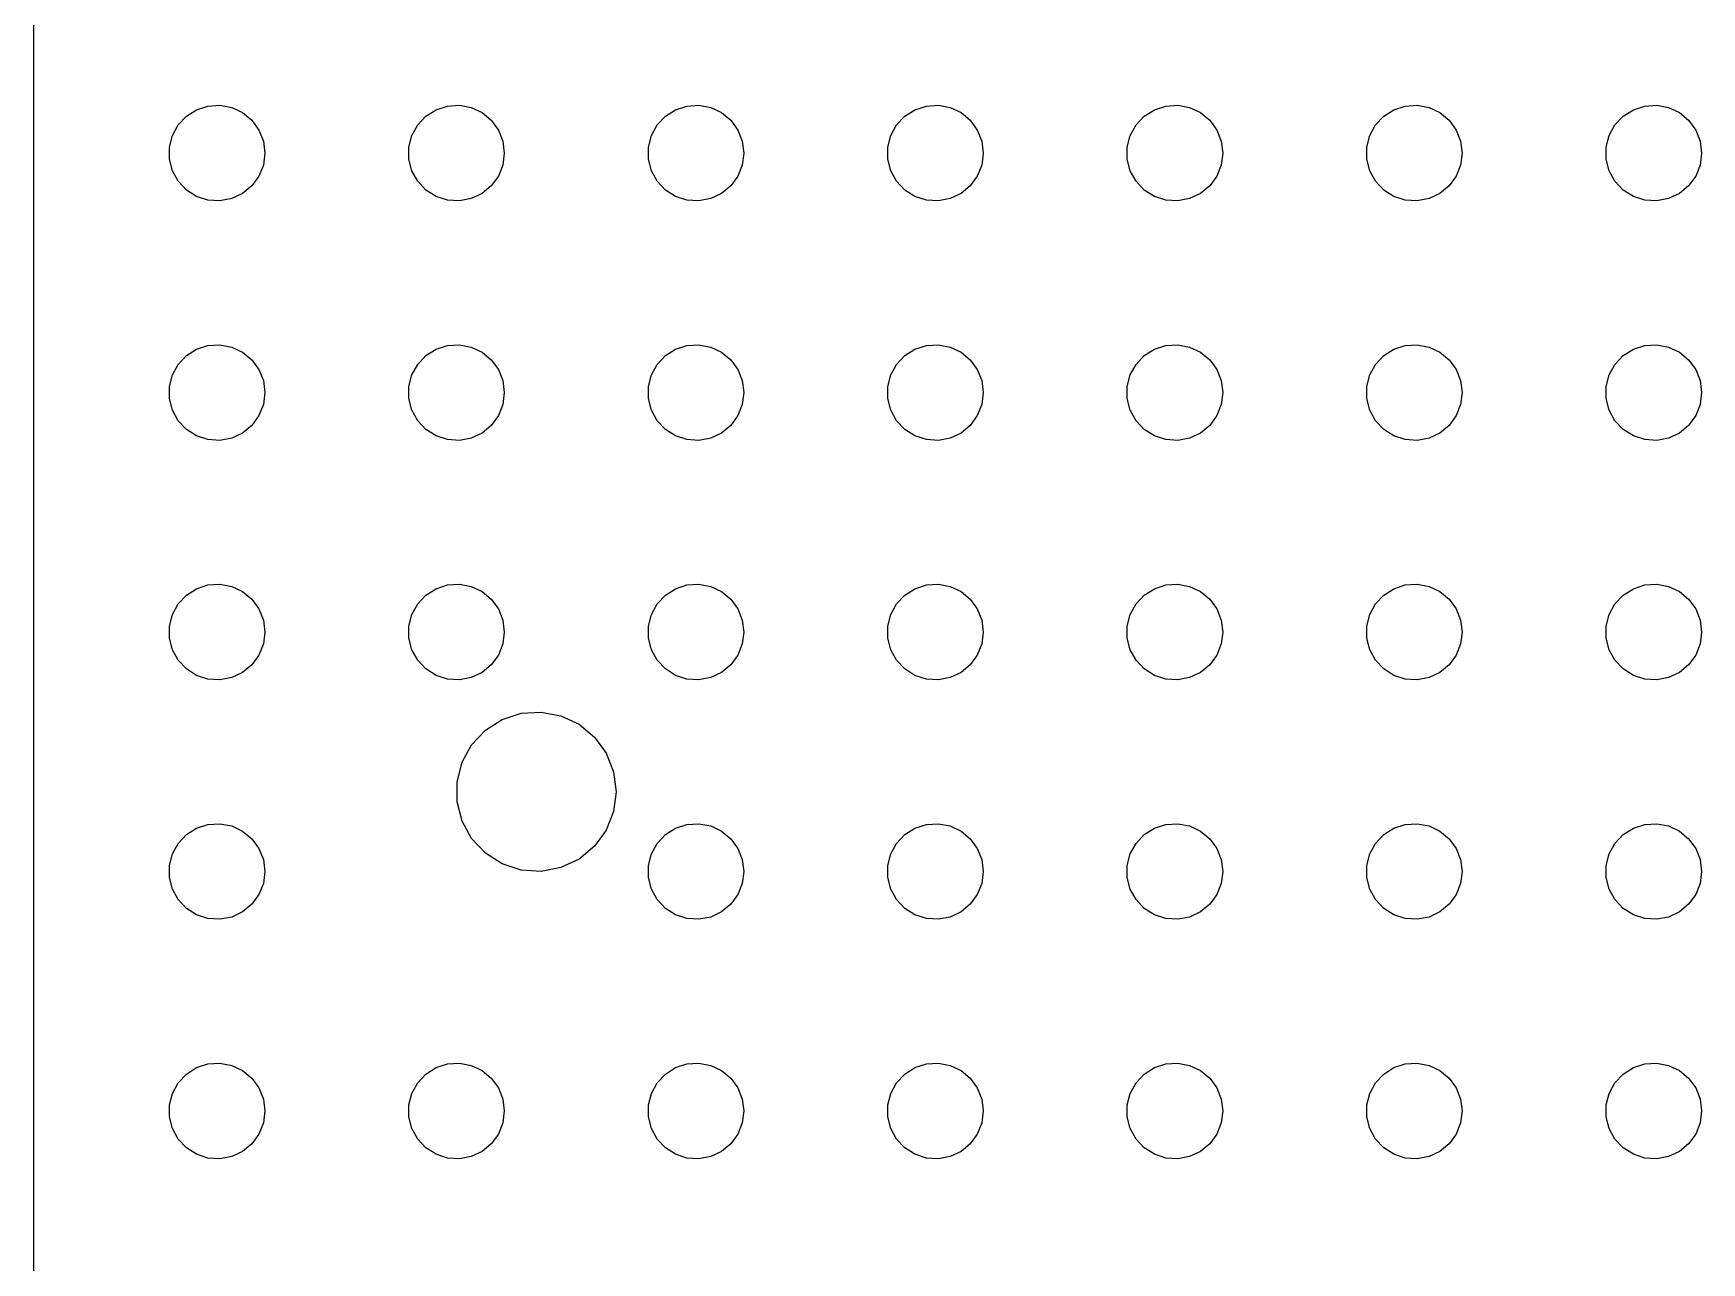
# Model space of a CAD drawing. Header units: metres. Extents: x -116 to 116, y -154 to 154.
# Drawn here: x -116.5 to -12, y -77 to 0 of the extents above; entities that cross this region are included whole.
import ezdxf

# ---------------------------------------------------------------- set-up
doc = ezdxf.new("R2010")
doc.units = ezdxf.units.M

msp = doc.modelspace()

# ---------------------------------------------------------------- linework, layer by layer
for p, q in [((-116.5, 149), (-116.5, -149)), ((-107.427, -5.73663), (-106.912, -5.18845)), ((-106.912, -5.18845), (-106.277, -4.78551)), ((-106.277, -4.78551), (-105.562, -4.55313)), ((-105.562, -4.55313), (-104.812, -4.50591)), ((-104.812, -4.50591), (-104.073, -4.64682)), ((-104.073, -4.64682), (-103.393, -4.96701)), ((-103.393, -4.96701), (-102.813, -5.44635)), ((-92.427, -5.73663), (-91.9123, -5.18845)), ((-91.9123, -5.18845), (-91.2773, -4.78551)), ((-91.2773, -4.78551), (-90.5621, -4.55313)), ((-90.5621, -4.55313), (-89.8116, -4.50591)), ((-89.8116, -4.50591), (-89.073, -4.64682)), ((-89.073, -4.64682), (-88.3925, -4.96701)), ((-88.3925, -4.96701), (-87.8131, -5.44635)), ((-77.427, -5.73663), (-76.9123, -5.18845)), ((-76.9123, -5.18845), (-76.2773, -4.78551)), ((-76.2773, -4.78551), (-75.5621, -4.55313)), ((-75.5621, -4.55313), (-74.8116, -4.50591)), ((-74.8116, -4.50591), (-74.073, -4.64682)), ((-74.073, -4.64682), (-73.3925, -4.96701)), ((-73.3925, -4.96701), (-72.8131, -5.44635)), ((-62.427, -5.73663), (-61.9123, -5.18845)), ((-61.9123, -5.18845), (-61.2773, -4.78551)), ((-61.2773, -4.78551), (-60.5621, -4.55313)), ((-60.5621, -4.55313), (-59.8116, -4.50591)), ((-59.8116, -4.50591), (-59.0729, -4.64682)), ((-59.0729, -4.64682), (-58.3925, -4.96701)), ((-58.3925, -4.96701), (-57.8131, -5.44635)), ((-47.427, -5.73663), (-46.9123, -5.18845)), ((-46.9123, -5.18845), (-46.2773, -4.78551)), ((-46.2773, -4.78551), (-45.5621, -4.55313)), ((-45.5621, -4.55313), (-44.8116, -4.50591)), ((-44.8116, -4.50591), (-44.0729, -4.64682)), ((-44.0729, -4.64682), (-43.3925, -4.96701)), ((-43.3925, -4.96701), (-42.8131, -5.44635)), ((-32.427, -5.73663), (-31.9123, -5.18845)), ((-31.9123, -5.18845), (-31.2773, -4.78551)), ((-31.2773, -4.78551), (-30.5621, -4.55313)), ((-30.5621, -4.55313), (-29.8116, -4.50591)), ((-29.8116, -4.50591), (-29.0729, -4.64682)), ((-29.0729, -4.64682), (-28.3925, -4.96701)), ((-28.3925, -4.96701), (-27.8131, -5.44635)), ((-17.427, -5.73663), (-16.9123, -5.18845)), ((-16.9123, -5.18845), (-16.2773, -4.78551)), ((-16.2773, -4.78551), (-15.5621, -4.55313)), ((-15.5621, -4.55313), (-14.8116, -4.50591)), ((-14.8116, -4.50591), (-14.0729, -4.64682)), ((-14.0729, -4.64682), (-13.3925, -4.96701)), ((-13.3925, -4.96701), (-12.8131, -5.44635)), ((-107.789, -6.39561), (-107.427, -5.73663)), ((-102.813, -5.44635), (-102.371, -6.05473)), ((-102.371, -6.05473), (-102.094, -6.75392)), ((-92.7893, -6.39561), (-92.427, -5.73663)), ((-87.8131, -5.44635), (-87.3711, -6.05473)), ((-87.3711, -6.05473), (-87.0943, -6.75392)), ((-77.7893, -6.39561), (-77.427, -5.73663)), ((-72.8131, -5.44635), (-72.3711, -6.05473)), ((-72.3711, -6.05473), (-72.0943, -6.75392)), ((-62.7893, -6.39561), (-62.427, -5.73663)), ((-57.8131, -5.44635), (-57.3711, -6.05473)), ((-57.3711, -6.05473), (-57.0942, -6.75392)), ((-47.7893, -6.39561), (-47.427, -5.73663)), ((-42.8131, -5.44635), (-42.3711, -6.05473)), ((-42.3711, -6.05473), (-42.0942, -6.75392)), ((-32.7893, -6.39561), (-32.427, -5.73663)), ((-27.8131, -5.44635), (-27.3711, -6.05473)), ((-27.3711, -6.05473), (-27.0942, -6.75392)), ((-17.7893, -6.39561), (-17.427, -5.73663)), ((-12.8131, -5.44635), (-12.3711, -6.05473)), ((-12.3711, -6.05473), (-12.0942, -6.75392)), ((-107.976, -7.12399), (-107.789, -6.39561)), ((-107.976, -7.87599), (-107.976, -7.12399)), ((-102.094, -6.75392), (-102, -7.5)), ((-92.9763, -7.12399), (-92.7893, -6.39561)), ((-92.9763, -7.87599), (-92.9763, -7.12399)), ((-87.0943, -6.75392), (-87, -7.5)), ((-77.9763, -7.12399), (-77.7893, -6.39561)), ((-77.9763, -7.87599), (-77.9763, -7.12399)), ((-72.0943, -6.75392), (-72, -7.5)), ((-62.9763, -7.12399), (-62.7893, -6.39561)), ((-62.9763, -7.87599), (-62.9763, -7.12399)), ((-57.0942, -6.75392), (-57, -7.5)), ((-47.9763, -7.12399), (-47.7893, -6.39561)), ((-47.9763, -7.87599), (-47.9763, -7.12399)), ((-42.0942, -6.75392), (-42, -7.5)), ((-32.9763, -7.12399), (-32.7893, -6.39561)), ((-32.9763, -7.87599), (-32.9763, -7.12399)), ((-27.0942, -6.75392), (-27, -7.5)), ((-17.9763, -7.12399), (-17.7893, -6.39561)), ((-17.9763, -7.87599), (-17.9763, -7.12399)), ((-12.0942, -6.75392), (-12, -7.5)), ((-107.789, -8.60437), (-107.976, -7.87599)), ((-102.094, -8.24606), (-102.371, -8.94525)), ((-102, -7.5), (-102.094, -8.24606)), ((-92.7893, -8.60437), (-92.9763, -7.87599)), ((-87.0943, -8.24606), (-87.3711, -8.94525)), ((-87, -7.5), (-87.0943, -8.24606)), ((-77.7893, -8.60437), (-77.9763, -7.87599)), ((-72.0943, -8.24606), (-72.3711, -8.94525)), ((-72, -7.5), (-72.0943, -8.24606)), ((-62.7893, -8.60437), (-62.9763, -7.87599)), ((-57.0942, -8.24606), (-57.3711, -8.94525)), ((-57, -7.5), (-57.0942, -8.24606)), ((-47.7893, -8.60437), (-47.9763, -7.87599)), ((-42.0942, -8.24606), (-42.3711, -8.94525)), ((-42, -7.5), (-42.0942, -8.24606)), ((-32.7893, -8.60437), (-32.9763, -7.87599)), ((-27.0942, -8.24606), (-27.3711, -8.94525)), ((-27, -7.5), (-27.0942, -8.24606)), ((-17.7893, -8.60437), (-17.9763, -7.87599)), ((-12.0942, -8.24606), (-12.3711, -8.94525)), ((-12, -7.5), (-12.0942, -8.24606)), ((-107.427, -9.26335), (-107.789, -8.60437)), ((-106.912, -9.81154), (-107.427, -9.26335)), ((-102.371, -8.94525), (-102.813, -9.55363)), ((-92.427, -9.26335), (-92.7893, -8.60437)), ((-91.9123, -9.81154), (-92.427, -9.26335)), ((-87.3711, -8.94525), (-87.8131, -9.55363)), ((-77.427, -9.26335), (-77.7893, -8.60437)), ((-76.9123, -9.81154), (-77.427, -9.26335)), ((-72.3711, -8.94525), (-72.8131, -9.55363)), ((-62.427, -9.26335), (-62.7893, -8.60437)), ((-61.9123, -9.81154), (-62.427, -9.26335)), ((-57.3711, -8.94525), (-57.8131, -9.55363)), ((-47.427, -9.26335), (-47.7893, -8.60437)), ((-46.9123, -9.81154), (-47.427, -9.26335)), ((-42.3711, -8.94525), (-42.8131, -9.55363)), ((-32.427, -9.26335), (-32.7893, -8.60437)), ((-31.9123, -9.81154), (-32.427, -9.26335)), ((-27.3711, -8.94525), (-27.8131, -9.55363)), ((-17.427, -9.26335), (-17.7893, -8.60437)), ((-16.9123, -9.81154), (-17.427, -9.26335)), ((-12.3711, -8.94525), (-12.8131, -9.55363)), ((-106.277, -10.2145), (-106.912, -9.81154)), ((-105.562, -10.4469), (-106.277, -10.2145)), ((-104.812, -10.4941), (-105.562, -10.4469)), ((-104.073, -10.3532), (-104.812, -10.4941)), ((-103.393, -10.033), (-104.073, -10.3532)), ((-102.813, -9.55363), (-103.393, -10.033)), ((-91.2773, -10.2145), (-91.9123, -9.81154)), ((-90.5621, -10.4469), (-91.2773, -10.2145)), ((-89.8116, -10.4941), (-90.5621, -10.4469)), ((-89.073, -10.3532), (-89.8116, -10.4941)), ((-88.3925, -10.033), (-89.073, -10.3532)), ((-87.8131, -9.55363), (-88.3925, -10.033)), ((-76.2773, -10.2145), (-76.9123, -9.81154)), ((-75.5621, -10.4469), (-76.2773, -10.2145)), ((-74.8116, -10.4941), (-75.5621, -10.4469)), ((-74.073, -10.3532), (-74.8116, -10.4941)), ((-73.3925, -10.033), (-74.073, -10.3532)), ((-72.8131, -9.55363), (-73.3925, -10.033)), ((-61.2773, -10.2145), (-61.9123, -9.81154)), ((-60.5621, -10.4469), (-61.2773, -10.2145)), ((-59.8116, -10.4941), (-60.5621, -10.4469)), ((-59.0729, -10.3532), (-59.8116, -10.4941)), ((-58.3925, -10.033), (-59.0729, -10.3532)), ((-57.8131, -9.55363), (-58.3925, -10.033)), ((-46.2773, -10.2145), (-46.9123, -9.81154)), ((-45.5621, -10.4469), (-46.2773, -10.2145)), ((-44.8116, -10.4941), (-45.5621, -10.4469)), ((-44.0729, -10.3532), (-44.8116, -10.4941)), ((-43.3925, -10.033), (-44.0729, -10.3532)), ((-42.8131, -9.55363), (-43.3925, -10.033)), ((-31.2773, -10.2145), (-31.9123, -9.81154)), ((-30.5621, -10.4469), (-31.2773, -10.2145)), ((-29.8116, -10.4941), (-30.5621, -10.4469)), ((-29.0729, -10.3532), (-29.8116, -10.4941)), ((-28.3925, -10.033), (-29.0729, -10.3532)), ((-27.8131, -9.55363), (-28.3925, -10.033)), ((-16.2773, -10.2145), (-16.9123, -9.81154)), ((-15.5621, -10.4469), (-16.2773, -10.2145)), ((-14.8116, -10.4941), (-15.5621, -10.4469)), ((-14.0729, -10.3532), (-14.8116, -10.4941)), ((-13.3925, -10.033), (-14.0729, -10.3532)), ((-12.8131, -9.55363), (-13.3925, -10.033)), ((-106.912, -20.1884), (-106.277, -19.7855)), ((-106.277, -19.7855), (-105.562, -19.5531)), ((-105.562, -19.5531), (-104.812, -19.5059)), ((-104.812, -19.5059), (-104.073, -19.6468)), ((-104.073, -19.6468), (-103.393, -19.967)), ((-91.9123, -20.1884), (-91.2773, -19.7855)), ((-91.2773, -19.7855), (-90.5621, -19.5531)), ((-90.5621, -19.5531), (-89.8116, -19.5059)), ((-89.8116, -19.5059), (-89.073, -19.6468)), ((-89.073, -19.6468), (-88.3925, -19.967)), ((-76.9123, -20.1884), (-76.2773, -19.7855)), ((-76.2773, -19.7855), (-75.5621, -19.5531)), ((-75.5621, -19.5531), (-74.8116, -19.5059)), ((-74.8116, -19.5059), (-74.073, -19.6468)), ((-74.073, -19.6468), (-73.3925, -19.967)), ((-61.9123, -20.1884), (-61.2773, -19.7855)), ((-61.2773, -19.7855), (-60.5621, -19.5531)), ((-60.5621, -19.5531), (-59.8116, -19.5059)), ((-59.8116, -19.5059), (-59.0729, -19.6468)), ((-59.0729, -19.6468), (-58.3925, -19.967)), ((-46.9123, -20.1884), (-46.2773, -19.7855)), ((-46.2773, -19.7855), (-45.5621, -19.5531)), ((-45.5621, -19.5531), (-44.8116, -19.5059)), ((-44.8116, -19.5059), (-44.0729, -19.6468)), ((-44.0729, -19.6468), (-43.3925, -19.967)), ((-31.9123, -20.1884), (-31.2773, -19.7855)), ((-31.2773, -19.7855), (-30.5621, -19.5531)), ((-30.5621, -19.5531), (-29.8116, -19.5059)), ((-29.8116, -19.5059), (-29.0729, -19.6468)), ((-29.0729, -19.6468), (-28.3925, -19.967)), ((-16.9123, -20.1884), (-16.2773, -19.7855)), ((-16.2773, -19.7855), (-15.5621, -19.5531)), ((-15.5621, -19.5531), (-14.8116, -19.5059)), ((-14.8116, -19.5059), (-14.0729, -19.6468)), ((-14.0729, -19.6468), (-13.3925, -19.967)), ((-107.789, -21.3956), (-107.427, -20.7366)), ((-107.427, -20.7366), (-106.912, -20.1884)), ((-103.393, -19.967), (-102.813, -20.4464)), ((-102.813, -20.4464), (-102.371, -21.0547)), ((-92.7893, -21.3956), (-92.427, -20.7366)), ((-92.427, -20.7366), (-91.9123, -20.1884)), ((-88.3925, -19.967), (-87.8131, -20.4464)), ((-87.8131, -20.4464), (-87.3711, -21.0547)), ((-77.7893, -21.3956), (-77.427, -20.7366)), ((-77.427, -20.7366), (-76.9123, -20.1884)), ((-73.3925, -19.967), (-72.8131, -20.4464)), ((-72.8131, -20.4464), (-72.3711, -21.0547)), ((-62.7893, -21.3956), (-62.427, -20.7366)), ((-62.427, -20.7366), (-61.9123, -20.1884)), ((-58.3925, -19.967), (-57.8131, -20.4464)), ((-57.8131, -20.4464), (-57.3711, -21.0547)), ((-47.7893, -21.3956), (-47.427, -20.7366)), ((-47.427, -20.7366), (-46.9123, -20.1884)), ((-43.3925, -19.967), (-42.8131, -20.4464)), ((-42.8131, -20.4464), (-42.3711, -21.0547)), ((-32.7893, -21.3956), (-32.427, -20.7366)), ((-32.427, -20.7366), (-31.9123, -20.1884)), ((-28.3925, -19.967), (-27.8131, -20.4464)), ((-27.8131, -20.4464), (-27.3711, -21.0547)), ((-17.7893, -21.3956), (-17.427, -20.7366)), ((-17.427, -20.7366), (-16.9123, -20.1884)), ((-13.3925, -19.967), (-12.8131, -20.4464)), ((-12.8131, -20.4464), (-12.3711, -21.0547)), ((-107.976, -22.124), (-107.789, -21.3956)), ((-102.371, -21.0547), (-102.094, -21.7539)), ((-102.094, -21.7539), (-102, -22.5)), ((-92.9763, -22.124), (-92.7893, -21.3956)), ((-87.3711, -21.0547), (-87.0943, -21.7539)), ((-87.0943, -21.7539), (-87, -22.5)), ((-77.9763, -22.124), (-77.7893, -21.3956)), ((-72.3711, -21.0547), (-72.0943, -21.7539)), ((-72.0943, -21.7539), (-72, -22.5)), ((-62.9763, -22.124), (-62.7893, -21.3956)), ((-57.3711, -21.0547), (-57.0942, -21.7539)), ((-57.0942, -21.7539), (-57, -22.5)), ((-47.9763, -22.124), (-47.7893, -21.3956)), ((-42.3711, -21.0547), (-42.0942, -21.7539)), ((-42.0942, -21.7539), (-42, -22.5)), ((-32.9763, -22.124), (-32.7893, -21.3956)), ((-27.3711, -21.0547), (-27.0942, -21.7539)), ((-27.0942, -21.7539), (-27, -22.5)), ((-17.9763, -22.124), (-17.7893, -21.3956)), ((-12.3711, -21.0547), (-12.0942, -21.7539)), ((-12.0942, -21.7539), (-12, -22.5)), ((-107.976, -22.876), (-107.976, -22.124)), ((-107.789, -23.6044), (-107.976, -22.876)), ((-102, -22.5), (-102.094, -23.2461)), ((-92.9763, -22.876), (-92.9763, -22.124)), ((-92.7893, -23.6044), (-92.9763, -22.876)), ((-87, -22.5), (-87.0943, -23.2461)), ((-77.9763, -22.876), (-77.9763, -22.124)), ((-77.7893, -23.6044), (-77.9763, -22.876)), ((-72, -22.5), (-72.0943, -23.2461)), ((-62.9763, -22.876), (-62.9763, -22.124)), ((-62.7893, -23.6044), (-62.9763, -22.876)), ((-57, -22.5), (-57.0942, -23.2461)), ((-47.9763, -22.876), (-47.9763, -22.124)), ((-47.7893, -23.6044), (-47.9763, -22.876)), ((-42, -22.5), (-42.0942, -23.2461)), ((-32.9763, -22.876), (-32.9763, -22.124)), ((-32.7893, -23.6044), (-32.9763, -22.876)), ((-27, -22.5), (-27.0942, -23.2461)), ((-17.9763, -22.876), (-17.9763, -22.124)), ((-17.7893, -23.6044), (-17.9763, -22.876)), ((-12, -22.5), (-12.0942, -23.2461)), ((-107.427, -24.2634), (-107.789, -23.6044)), ((-102.371, -23.9453), (-102.813, -24.5536)), ((-102.094, -23.2461), (-102.371, -23.9453)), ((-92.427, -24.2634), (-92.7893, -23.6044)), ((-87.3711, -23.9453), (-87.8131, -24.5536)), ((-87.0943, -23.2461), (-87.3711, -23.9453)), ((-77.427, -24.2634), (-77.7893, -23.6044)), ((-72.3711, -23.9453), (-72.8131, -24.5536)), ((-72.0943, -23.2461), (-72.3711, -23.9453)), ((-62.427, -24.2634), (-62.7893, -23.6044)), ((-57.3711, -23.9453), (-57.8131, -24.5536)), ((-57.0942, -23.2461), (-57.3711, -23.9453)), ((-47.427, -24.2634), (-47.7893, -23.6044)), ((-42.3711, -23.9453), (-42.8131, -24.5536)), ((-42.0942, -23.2461), (-42.3711, -23.9453)), ((-32.427, -24.2634), (-32.7893, -23.6044)), ((-27.3711, -23.9453), (-27.8131, -24.5536)), ((-27.0942, -23.2461), (-27.3711, -23.9453)), ((-17.427, -24.2634), (-17.7893, -23.6044)), ((-12.3711, -23.9453), (-12.8131, -24.5536)), ((-12.0942, -23.2461), (-12.3711, -23.9453)), ((-106.912, -24.8115), (-107.427, -24.2634)), ((-106.277, -25.2145), (-106.912, -24.8115)), ((-103.393, -25.033), (-104.073, -25.3532)), ((-102.813, -24.5536), (-103.393, -25.033)), ((-91.9123, -24.8115), (-92.427, -24.2634)), ((-91.2773, -25.2145), (-91.9123, -24.8115)), ((-88.3925, -25.033), (-89.073, -25.3532)), ((-87.8131, -24.5536), (-88.3925, -25.033)), ((-76.9123, -24.8115), (-77.427, -24.2634)), ((-76.2773, -25.2145), (-76.9123, -24.8115)), ((-73.3925, -25.033), (-74.073, -25.3532)), ((-72.8131, -24.5536), (-73.3925, -25.033)), ((-61.9123, -24.8115), (-62.427, -24.2634)), ((-61.2773, -25.2145), (-61.9123, -24.8115)), ((-58.3925, -25.033), (-59.0729, -25.3532)), ((-57.8131, -24.5536), (-58.3925, -25.033)), ((-46.9123, -24.8115), (-47.427, -24.2634)), ((-46.2773, -25.2145), (-46.9123, -24.8115)), ((-43.3925, -25.033), (-44.0729, -25.3532)), ((-42.8131, -24.5536), (-43.3925, -25.033)), ((-31.9123, -24.8115), (-32.427, -24.2634)), ((-31.2773, -25.2145), (-31.9123, -24.8115)), ((-28.3925, -25.033), (-29.0729, -25.3532)), ((-27.8131, -24.5536), (-28.3925, -25.033)), ((-16.9123, -24.8115), (-17.427, -24.2634)), ((-16.2773, -25.2145), (-16.9123, -24.8115)), ((-13.3925, -25.033), (-14.0729, -25.3532)), ((-12.8131, -24.5536), (-13.3925, -25.033)), ((-105.562, -25.4469), (-106.277, -25.2145)), ((-104.812, -25.4941), (-105.562, -25.4469)), ((-104.073, -25.3532), (-104.812, -25.4941)), ((-90.5621, -25.4469), (-91.2773, -25.2145)), ((-89.8116, -25.4941), (-90.5621, -25.4469)), ((-89.073, -25.3532), (-89.8116, -25.4941)), ((-75.5621, -25.4469), (-76.2773, -25.2145)), ((-74.8116, -25.4941), (-75.5621, -25.4469)), ((-74.073, -25.3532), (-74.8116, -25.4941)), ((-60.5621, -25.4469), (-61.2773, -25.2145)), ((-59.8116, -25.4941), (-60.5621, -25.4469)), ((-59.0729, -25.3532), (-59.8116, -25.4941)), ((-45.5621, -25.4469), (-46.2773, -25.2145)), ((-44.8116, -25.4941), (-45.5621, -25.4469)), ((-44.0729, -25.3532), (-44.8116, -25.4941)), ((-30.5621, -25.4469), (-31.2773, -25.2145)), ((-29.8116, -25.4941), (-30.5621, -25.4469)), ((-29.0729, -25.3532), (-29.8116, -25.4941)), ((-15.5621, -25.4469), (-16.2773, -25.2145)), ((-14.8116, -25.4941), (-15.5621, -25.4469)), ((-14.0729, -25.3532), (-14.8116, -25.4941)), ((-107.427, -35.7366), (-106.912, -35.1885)), ((-106.912, -35.1885), (-106.277, -34.7855)), ((-106.277, -34.7855), (-105.562, -34.5531)), ((-105.562, -34.5531), (-104.812, -34.5059)), ((-104.812, -34.5059), (-104.073, -34.6468)), ((-104.073, -34.6468), (-103.393, -34.967)), ((-103.393, -34.967), (-102.813, -35.4464)), ((-102.813, -35.4464), (-102.371, -36.0547)), ((-92.427, -35.7366), (-91.9123, -35.1885)), ((-91.9123, -35.1885), (-91.2773, -34.7855)), ((-91.2773, -34.7855), (-90.5621, -34.5531)), ((-90.5621, -34.5531), (-89.8116, -34.5059)), ((-89.8116, -34.5059), (-89.073, -34.6468)), ((-89.073, -34.6468), (-88.3925, -34.967)), ((-88.3925, -34.967), (-87.8131, -35.4464)), ((-87.8131, -35.4464), (-87.3711, -36.0547)), ((-77.427, -35.7366), (-76.9123, -35.1885)), ((-76.9123, -35.1885), (-76.2773, -34.7855)), ((-76.2773, -34.7855), (-75.5621, -34.5531)), ((-75.5621, -34.5531), (-74.8116, -34.5059)), ((-74.8116, -34.5059), (-74.073, -34.6468)), ((-74.073, -34.6468), (-73.3925, -34.967)), ((-73.3925, -34.967), (-72.8131, -35.4464)), ((-72.8131, -35.4464), (-72.3711, -36.0547)), ((-62.427, -35.7366), (-61.9123, -35.1885)), ((-61.9123, -35.1885), (-61.2773, -34.7855)), ((-61.2773, -34.7855), (-60.5621, -34.5531)), ((-60.5621, -34.5531), (-59.8116, -34.5059)), ((-59.8116, -34.5059), (-59.0729, -34.6468)), ((-59.0729, -34.6468), (-58.3925, -34.967)), ((-58.3925, -34.967), (-57.8131, -35.4464)), ((-57.8131, -35.4464), (-57.3711, -36.0547)), ((-47.427, -35.7366), (-46.9123, -35.1885)), ((-46.9123, -35.1885), (-46.2773, -34.7855)), ((-46.2773, -34.7855), (-45.5621, -34.5531)), ((-45.5621, -34.5531), (-44.8116, -34.5059)), ((-44.8116, -34.5059), (-44.0729, -34.6468)), ((-44.0729, -34.6468), (-43.3925, -34.967)), ((-43.3925, -34.967), (-42.8131, -35.4464)), ((-42.8131, -35.4464), (-42.3711, -36.0547)), ((-32.427, -35.7366), (-31.9123, -35.1885)), ((-31.9123, -35.1885), (-31.2773, -34.7855)), ((-31.2773, -34.7855), (-30.5621, -34.5531)), ((-30.5621, -34.5531), (-29.8116, -34.5059)), ((-29.8116, -34.5059), (-29.0729, -34.6468)), ((-29.0729, -34.6468), (-28.3925, -34.967)), ((-28.3925, -34.967), (-27.8131, -35.4464)), ((-27.8131, -35.4464), (-27.3711, -36.0547)), ((-17.427, -35.7366), (-16.9123, -35.1885)), ((-16.9123, -35.1885), (-16.2773, -34.7855)), ((-16.2773, -34.7855), (-15.5621, -34.5531)), ((-15.5621, -34.5531), (-14.8116, -34.5059)), ((-14.8116, -34.5059), (-14.0729, -34.6468)), ((-14.0729, -34.6468), (-13.3925, -34.967)), ((-13.3925, -34.967), (-12.8131, -35.4464)), ((-12.8131, -35.4464), (-12.3711, -36.0547)), ((-107.976, -37.124), (-107.789, -36.3956)), ((-107.789, -36.3956), (-107.427, -35.7366)), ((-102.371, -36.0547), (-102.094, -36.7539)), ((-92.9763, -37.124), (-92.7893, -36.3956)), ((-92.7893, -36.3956), (-92.427, -35.7366)), ((-87.3711, -36.0547), (-87.0943, -36.7539)), ((-77.9763, -37.124), (-77.7893, -36.3956)), ((-77.7893, -36.3956), (-77.427, -35.7366)), ((-72.3711, -36.0547), (-72.0943, -36.7539)), ((-62.9763, -37.124), (-62.7893, -36.3956)), ((-62.7893, -36.3956), (-62.427, -35.7366)), ((-57.3711, -36.0547), (-57.0942, -36.7539)), ((-47.9763, -37.124), (-47.7893, -36.3956)), ((-47.7893, -36.3956), (-47.427, -35.7366)), ((-42.3711, -36.0547), (-42.0942, -36.7539)), ((-32.9763, -37.124), (-32.7893, -36.3956)), ((-32.7893, -36.3956), (-32.427, -35.7366)), ((-27.3711, -36.0547), (-27.0942, -36.7539)), ((-17.9763, -37.124), (-17.7893, -36.3956)), ((-17.7893, -36.3956), (-17.427, -35.7366)), ((-12.3711, -36.0547), (-12.0942, -36.7539)), ((-107.976, -37.876), (-107.976, -37.124)), ((-102.094, -36.7539), (-102, -37.5)), ((-102, -37.5), (-102.094, -38.2461)), ((-92.9763, -37.876), (-92.9763, -37.124)), ((-87.0943, -36.7539), (-87, -37.5)), ((-87, -37.5), (-87.0943, -38.2461)), ((-77.9763, -37.876), (-77.9763, -37.124)), ((-72.0943, -36.7539), (-72, -37.5)), ((-72, -37.5), (-72.0943, -38.2461)), ((-62.9763, -37.876), (-62.9763, -37.124)), ((-57.0942, -36.7539), (-57, -37.5)), ((-57, -37.5), (-57.0942, -38.2461)), ((-47.9763, -37.876), (-47.9763, -37.124)), ((-42.0942, -36.7539), (-42, -37.5)), ((-42, -37.5), (-42.0942, -38.2461)), ((-32.9763, -37.876), (-32.9763, -37.124)), ((-27.0942, -36.7539), (-27, -37.5)), ((-27, -37.5), (-27.0942, -38.2461)), ((-17.9763, -37.876), (-17.9763, -37.124)), ((-12.0942, -36.7539), (-12, -37.5)), ((-12, -37.5), (-12.0942, -38.2461)), ((-107.789, -38.6044), (-107.976, -37.876)), ((-107.427, -39.2634), (-107.789, -38.6044)), ((-102.094, -38.2461), (-102.371, -38.9453)), ((-92.7893, -38.6044), (-92.9763, -37.876)), ((-92.427, -39.2634), (-92.7893, -38.6044)), ((-87.0943, -38.2461), (-87.3711, -38.9453)), ((-77.7893, -38.6044), (-77.9763, -37.876)), ((-77.427, -39.2634), (-77.7893, -38.6044)), ((-72.0943, -38.2461), (-72.3711, -38.9453)), ((-62.7893, -38.6044), (-62.9763, -37.876)), ((-62.427, -39.2634), (-62.7893, -38.6044)), ((-57.0942, -38.2461), (-57.3711, -38.9453)), ((-47.7893, -38.6044), (-47.9763, -37.876)), ((-47.427, -39.2634), (-47.7893, -38.6044)), ((-42.0942, -38.2461), (-42.3711, -38.9453)), ((-32.7893, -38.6044), (-32.9763, -37.876)), ((-32.427, -39.2634), (-32.7893, -38.6044)), ((-27.0942, -38.2461), (-27.3711, -38.9453)), ((-17.7893, -38.6044), (-17.9763, -37.876)), ((-17.427, -39.2634), (-17.7893, -38.6044)), ((-12.0942, -38.2461), (-12.3711, -38.9453)), ((-106.912, -39.8115), (-107.427, -39.2634)), ((-102.813, -39.5536), (-103.393, -40.033)), ((-102.371, -38.9453), (-102.813, -39.5536)), ((-91.9123, -39.8115), (-92.427, -39.2634)), ((-87.8131, -39.5536), (-88.3925, -40.033)), ((-87.3711, -38.9453), (-87.8131, -39.5536)), ((-76.9123, -39.8115), (-77.427, -39.2634)), ((-72.8131, -39.5536), (-73.3925, -40.033)), ((-72.3711, -38.9453), (-72.8131, -39.5536)), ((-61.9123, -39.8115), (-62.427, -39.2634)), ((-57.8131, -39.5536), (-58.3925, -40.033)), ((-57.3711, -38.9453), (-57.8131, -39.5536)), ((-46.9123, -39.8115), (-47.427, -39.2634)), ((-42.8131, -39.5536), (-43.3925, -40.033)), ((-42.3711, -38.9453), (-42.8131, -39.5536)), ((-31.9123, -39.8115), (-32.427, -39.2634)), ((-27.8131, -39.5536), (-28.3925, -40.033)), ((-27.3711, -38.9453), (-27.8131, -39.5536)), ((-16.9123, -39.8115), (-17.427, -39.2634)), ((-12.8131, -39.5536), (-13.3925, -40.033)), ((-12.3711, -38.9453), (-12.8131, -39.5536)), ((-106.277, -40.2145), (-106.912, -39.8115)), ((-105.562, -40.4469), (-106.277, -40.2145)), ((-104.812, -40.4941), (-105.562, -40.4469)), ((-104.073, -40.3532), (-104.812, -40.4941)), ((-103.393, -40.033), (-104.073, -40.3532)), ((-91.2773, -40.2145), (-91.9123, -39.8115)), ((-90.5621, -40.4469), (-91.2773, -40.2145)), ((-89.8116, -40.4941), (-90.5621, -40.4469)), ((-89.073, -40.3532), (-89.8116, -40.4941)), ((-88.3925, -40.033), (-89.073, -40.3532)), ((-76.2773, -40.2145), (-76.9123, -39.8115)), ((-75.5621, -40.4469), (-76.2773, -40.2145)), ((-74.8116, -40.4941), (-75.5621, -40.4469)), ((-74.073, -40.3532), (-74.8116, -40.4941)), ((-73.3925, -40.033), (-74.073, -40.3532)), ((-61.2773, -40.2145), (-61.9123, -39.8115)), ((-60.5621, -40.4469), (-61.2773, -40.2145)), ((-59.8116, -40.4941), (-60.5621, -40.4469)), ((-59.0729, -40.3532), (-59.8116, -40.4941)), ((-58.3925, -40.033), (-59.0729, -40.3532)), ((-46.2773, -40.2145), (-46.9123, -39.8115)), ((-45.5621, -40.4469), (-46.2773, -40.2145)), ((-44.8116, -40.4941), (-45.5621, -40.4469)), ((-44.0729, -40.3532), (-44.8116, -40.4941)), ((-43.3925, -40.033), (-44.0729, -40.3532)), ((-31.2773, -40.2145), (-31.9123, -39.8115)), ((-30.5621, -40.4469), (-31.2773, -40.2145)), ((-29.8116, -40.4941), (-30.5621, -40.4469)), ((-29.0729, -40.3532), (-29.8116, -40.4941)), ((-28.3925, -40.033), (-29.0729, -40.3532)), ((-16.2773, -40.2145), (-16.9123, -39.8115)), ((-15.5621, -40.4469), (-16.2773, -40.2145)), ((-14.8116, -40.4941), (-15.5621, -40.4469)), ((-14.0729, -40.3532), (-14.8116, -40.4941)), ((-13.3925, -40.033), (-14.0729, -40.3532)), ((-87.1289, -42.9759), (-85.9369, -42.5886)), ((-85.9369, -42.5886), (-84.6861, -42.5099)), ((-84.6861, -42.5099), (-83.4549, -42.7447)), ((-83.4549, -42.7447), (-82.3209, -43.2784)), ((-89.0451, -44.5611), (-88.1871, -43.6474)), ((-88.1871, -43.6474), (-87.1289, -42.9759)), ((-82.3209, -43.2784), (-81.3551, -44.0773)), ((-89.6489, -45.6594), (-89.0451, -44.5611)), ((-81.3551, -44.0773), (-80.6185, -45.0912)), ((-89.9606, -46.8733), (-89.6489, -45.6594)), ((-80.6185, -45.0912), (-80.1571, -46.2565)), ((-89.9606, -48.1267), (-89.9606, -46.8733)), ((-80.1571, -46.2565), (-80, -47.5)), ((-80, -47.5), (-80.1571, -48.7434)), ((-89.6489, -49.3406), (-89.9606, -48.1267)), ((-80.1571, -48.7434), (-80.6185, -49.9088)), ((-106.912, -50.1885), (-106.277, -49.7855)), ((-106.277, -49.7855), (-105.562, -49.5531)), ((-105.562, -49.5531), (-104.812, -49.5059)), ((-104.812, -49.5059), (-104.073, -49.6468)), ((-104.073, -49.6468), (-103.393, -49.967)), ((-103.393, -49.967), (-102.813, -50.4464)), ((-89.0451, -50.4389), (-89.6489, -49.3406)), ((-80.6185, -49.9088), (-81.3551, -50.9227)), ((-76.9123, -50.1885), (-76.2773, -49.7855)), ((-76.2773, -49.7855), (-75.5621, -49.5531)), ((-75.5621, -49.5531), (-74.8116, -49.5059)), ((-74.8116, -49.5059), (-74.073, -49.6468)), ((-74.073, -49.6468), (-73.3925, -49.967)), ((-73.3925, -49.967), (-72.8131, -50.4464)), ((-61.9123, -50.1885), (-61.2773, -49.7855)), ((-61.2773, -49.7855), (-60.5621, -49.5531)), ((-60.5621, -49.5531), (-59.8116, -49.5059)), ((-59.8116, -49.5059), (-59.0729, -49.6468)), ((-59.0729, -49.6468), (-58.3925, -49.967)), ((-58.3925, -49.967), (-57.8131, -50.4464)), ((-46.9123, -50.1885), (-46.2773, -49.7855)), ((-46.2773, -49.7855), (-45.5621, -49.5531)), ((-45.5621, -49.5531), (-44.8116, -49.5059)), ((-44.8116, -49.5059), (-44.0729, -49.6468)), ((-44.0729, -49.6468), (-43.3925, -49.967)), ((-43.3925, -49.967), (-42.8131, -50.4464)), ((-31.9123, -50.1885), (-31.2773, -49.7855)), ((-31.2773, -49.7855), (-30.5621, -49.5531)), ((-30.5621, -49.5531), (-29.8116, -49.5059)), ((-29.8116, -49.5059), (-29.0729, -49.6468)), ((-29.0729, -49.6468), (-28.3925, -49.967)), ((-28.3925, -49.967), (-27.8131, -50.4464)), ((-16.9123, -50.1885), (-16.2773, -49.7855)), ((-16.2773, -49.7855), (-15.5621, -49.5531)), ((-15.5621, -49.5531), (-14.8116, -49.5059)), ((-14.8116, -49.5059), (-14.0729, -49.6468)), ((-14.0729, -49.6468), (-13.3925, -49.967)), ((-13.3925, -49.967), (-12.8131, -50.4464)), ((-107.789, -51.3956), (-107.427, -50.7366)), ((-107.427, -50.7366), (-106.912, -50.1885)), ((-102.813, -50.4464), (-102.371, -51.0547)), ((-102.371, -51.0547), (-102.094, -51.7539)), ((-88.1871, -51.3526), (-89.0451, -50.4389)), ((-81.3551, -50.9227), (-82.3209, -51.7216)), ((-77.7893, -51.3956), (-77.427, -50.7366)), ((-77.427, -50.7366), (-76.9123, -50.1885)), ((-72.8131, -50.4464), (-72.3711, -51.0547)), ((-72.3711, -51.0547), (-72.0943, -51.7539)), ((-62.7893, -51.3956), (-62.427, -50.7366)), ((-62.427, -50.7366), (-61.9123, -50.1885)), ((-57.8131, -50.4464), (-57.3711, -51.0547)), ((-57.3711, -51.0547), (-57.0942, -51.7539)), ((-47.7893, -51.3956), (-47.427, -50.7366)), ((-47.427, -50.7366), (-46.9123, -50.1885)), ((-42.8131, -50.4464), (-42.3711, -51.0547)), ((-42.3711, -51.0547), (-42.0942, -51.7539)), ((-32.7893, -51.3956), (-32.427, -50.7366)), ((-32.427, -50.7366), (-31.9123, -50.1885)), ((-27.8131, -50.4464), (-27.3711, -51.0547)), ((-27.3711, -51.0547), (-27.0942, -51.7539)), ((-17.7893, -51.3956), (-17.427, -50.7366)), ((-17.427, -50.7366), (-16.9123, -50.1885)), ((-12.8131, -50.4464), (-12.3711, -51.0547)), ((-12.3711, -51.0547), (-12.0942, -51.7539)), ((-107.976, -52.124), (-107.789, -51.3956)), ((-107.976, -52.876), (-107.976, -52.124)), ((-102.094, -51.7539), (-102, -52.5)), ((-87.1289, -52.0241), (-88.1871, -51.3526)), ((-85.9369, -52.4114), (-87.1289, -52.0241)), ((-82.3209, -51.7216), (-83.4549, -52.2553)), ((-77.9763, -52.124), (-77.7893, -51.3956)), ((-77.9763, -52.876), (-77.9763, -52.124)), ((-72.0943, -51.7539), (-72, -52.5)), ((-62.9763, -52.124), (-62.7893, -51.3956)), ((-62.9763, -52.876), (-62.9763, -52.124)), ((-57.0942, -51.7539), (-57, -52.5)), ((-47.9763, -52.124), (-47.7893, -51.3956)), ((-47.9763, -52.876), (-47.9763, -52.124)), ((-42.0942, -51.7539), (-42, -52.5)), ((-32.9763, -52.124), (-32.7893, -51.3956)), ((-32.9763, -52.876), (-32.9763, -52.124)), ((-27.0942, -51.7539), (-27, -52.5)), ((-17.9763, -52.124), (-17.7893, -51.3956)), ((-17.9763, -52.876), (-17.9763, -52.124)), ((-12.0942, -51.7539), (-12, -52.5)), ((-107.789, -53.6044), (-107.976, -52.876)), ((-102.094, -53.2461), (-102.371, -53.9453)), ((-102, -52.5), (-102.094, -53.2461)), ((-84.6861, -52.4901), (-85.9369, -52.4114)), ((-83.4549, -52.2553), (-84.6861, -52.4901)), ((-77.7893, -53.6044), (-77.9763, -52.876)), ((-72.0943, -53.2461), (-72.3711, -53.9453)), ((-72, -52.5), (-72.0943, -53.2461)), ((-62.7893, -53.6044), (-62.9763, -52.876)), ((-57.0942, -53.2461), (-57.3711, -53.9453)), ((-57, -52.5), (-57.0942, -53.2461)), ((-47.7893, -53.6044), (-47.9763, -52.876)), ((-42.0942, -53.2461), (-42.3711, -53.9453)), ((-42, -52.5), (-42.0942, -53.2461)), ((-32.7893, -53.6044), (-32.9763, -52.876)), ((-27.0942, -53.2461), (-27.3711, -53.9453)), ((-27, -52.5), (-27.0942, -53.2461)), ((-17.7893, -53.6044), (-17.9763, -52.876)), ((-12.0942, -53.2461), (-12.3711, -53.9453)), ((-12, -52.5), (-12.0942, -53.2461)), ((-107.427, -54.2634), (-107.789, -53.6044)), ((-106.912, -54.8115), (-107.427, -54.2634)), ((-102.371, -53.9453), (-102.813, -54.5536)), ((-77.427, -54.2634), (-77.7893, -53.6044)), ((-76.9123, -54.8115), (-77.427, -54.2634)), ((-72.3711, -53.9453), (-72.8131, -54.5536)), ((-62.427, -54.2634), (-62.7893, -53.6044)), ((-61.9123, -54.8115), (-62.427, -54.2634)), ((-57.3711, -53.9453), (-57.8131, -54.5536)), ((-47.427, -54.2634), (-47.7893, -53.6044)), ((-46.9123, -54.8115), (-47.427, -54.2634)), ((-42.3711, -53.9453), (-42.8131, -54.5536)), ((-32.427, -54.2634), (-32.7893, -53.6044)), ((-31.9123, -54.8115), (-32.427, -54.2634)), ((-27.3711, -53.9453), (-27.8131, -54.5536)), ((-17.427, -54.2634), (-17.7893, -53.6044)), ((-16.9123, -54.8115), (-17.427, -54.2634)), ((-12.3711, -53.9453), (-12.8131, -54.5536)), ((-106.277, -55.2145), (-106.912, -54.8115)), ((-105.562, -55.4469), (-106.277, -55.2145)), ((-104.073, -55.3532), (-104.812, -55.4941)), ((-103.393, -55.033), (-104.073, -55.3532)), ((-102.813, -54.5536), (-103.393, -55.033)), ((-76.2773, -55.2145), (-76.9123, -54.8115)), ((-75.5621, -55.4469), (-76.2773, -55.2145)), ((-74.073, -55.3532), (-74.8116, -55.4941)), ((-73.3925, -55.033), (-74.073, -55.3532)), ((-72.8131, -54.5536), (-73.3925, -55.033)), ((-61.2773, -55.2145), (-61.9123, -54.8115)), ((-60.5621, -55.4469), (-61.2773, -55.2145)), ((-59.0729, -55.3532), (-59.8116, -55.4941)), ((-58.3925, -55.033), (-59.0729, -55.3532)), ((-57.8131, -54.5536), (-58.3925, -55.033)), ((-46.2773, -55.2145), (-46.9123, -54.8115)), ((-45.5621, -55.4469), (-46.2773, -55.2145)), ((-44.0729, -55.3532), (-44.8116, -55.4941)), ((-43.3925, -55.033), (-44.0729, -55.3532)), ((-42.8131, -54.5536), (-43.3925, -55.033)), ((-31.2773, -55.2145), (-31.9123, -54.8115)), ((-30.5621, -55.4469), (-31.2773, -55.2145)), ((-29.0729, -55.3532), (-29.8116, -55.4941)), ((-28.3925, -55.033), (-29.0729, -55.3532)), ((-27.8131, -54.5536), (-28.3925, -55.033)), ((-16.2773, -55.2145), (-16.9123, -54.8115)), ((-15.5621, -55.4469), (-16.2773, -55.2145)), ((-14.0729, -55.3532), (-14.8116, -55.4941)), ((-13.3925, -55.033), (-14.0729, -55.3532)), ((-12.8131, -54.5536), (-13.3925, -55.033)), ((-104.812, -55.4941), (-105.562, -55.4469)), ((-74.8116, -55.4941), (-75.5621, -55.4469)), ((-59.8116, -55.4941), (-60.5621, -55.4469)), ((-44.8116, -55.4941), (-45.5621, -55.4469)), ((-29.8116, -55.4941), (-30.5621, -55.4469)), ((-14.8116, -55.4941), (-15.5621, -55.4469)), ((-106.912, -65.1885), (-106.277, -64.7855)), ((-106.277, -64.7855), (-105.562, -64.5531)), ((-105.562, -64.5531), (-104.812, -64.5059)), ((-104.812, -64.5059), (-104.073, -64.6468)), ((-104.073, -64.6468), (-103.393, -64.967)), ((-91.9123, -65.1885), (-91.2773, -64.7855)), ((-91.2773, -64.7855), (-90.5621, -64.5531)), ((-90.5621, -64.5531), (-89.8116, -64.5059)), ((-89.8116, -64.5059), (-89.073, -64.6468)), ((-89.073, -64.6468), (-88.3925, -64.967)), ((-76.9123, -65.1885), (-76.2773, -64.7855)), ((-76.2773, -64.7855), (-75.5621, -64.5531)), ((-75.5621, -64.5531), (-74.8116, -64.5059)), ((-74.8116, -64.5059), (-74.073, -64.6468)), ((-74.073, -64.6468), (-73.3925, -64.967)), ((-61.9123, -65.1885), (-61.2773, -64.7855)), ((-61.2773, -64.7855), (-60.5621, -64.5531)), ((-60.5621, -64.5531), (-59.8116, -64.5059)), ((-59.8116, -64.5059), (-59.0729, -64.6468)), ((-59.0729, -64.6468), (-58.3925, -64.967)), ((-46.9123, -65.1885), (-46.2773, -64.7855)), ((-46.2773, -64.7855), (-45.5621, -64.5531)), ((-45.5621, -64.5531), (-44.8116, -64.5059)), ((-44.8116, -64.5059), (-44.0729, -64.6468)), ((-44.0729, -64.6468), (-43.3925, -64.967)), ((-31.9123, -65.1885), (-31.2773, -64.7855)), ((-31.2773, -64.7855), (-30.5621, -64.5531)), ((-30.5621, -64.5531), (-29.8116, -64.5059)), ((-29.8116, -64.5059), (-29.0729, -64.6468)), ((-29.0729, -64.6468), (-28.3925, -64.967)), ((-16.9123, -65.1885), (-16.2773, -64.7855)), ((-16.2773, -64.7855), (-15.5621, -64.5531)), ((-15.5621, -64.5531), (-14.8116, -64.5059)), ((-14.8116, -64.5059), (-14.0729, -64.6468)), ((-14.0729, -64.6468), (-13.3925, -64.967)), ((-107.789, -66.3956), (-107.427, -65.7366)), ((-107.427, -65.7366), (-106.912, -65.1885)), ((-103.393, -64.967), (-102.813, -65.4464)), ((-102.813, -65.4464), (-102.371, -66.0547)), ((-92.7893, -66.3956), (-92.427, -65.7366)), ((-92.427, -65.7366), (-91.9123, -65.1885)), ((-88.3925, -64.967), (-87.8131, -65.4464)), ((-87.8131, -65.4464), (-87.3711, -66.0547)), ((-77.7893, -66.3956), (-77.427, -65.7366)), ((-77.427, -65.7366), (-76.9123, -65.1885)), ((-73.3925, -64.967), (-72.8131, -65.4464)), ((-72.8131, -65.4464), (-72.3711, -66.0547)), ((-62.7893, -66.3956), (-62.427, -65.7366)), ((-62.427, -65.7366), (-61.9123, -65.1885)), ((-58.3925, -64.967), (-57.8131, -65.4464)), ((-57.8131, -65.4464), (-57.3711, -66.0547)), ((-47.7893, -66.3956), (-47.427, -65.7366)), ((-47.427, -65.7366), (-46.9123, -65.1885)), ((-43.3925, -64.967), (-42.8131, -65.4464)), ((-42.8131, -65.4464), (-42.3711, -66.0547)), ((-32.7893, -66.3956), (-32.427, -65.7366)), ((-32.427, -65.7366), (-31.9123, -65.1885)), ((-28.3925, -64.967), (-27.8131, -65.4464)), ((-27.8131, -65.4464), (-27.3711, -66.0547)), ((-17.7893, -66.3956), (-17.427, -65.7366)), ((-17.427, -65.7366), (-16.9123, -65.1885)), ((-13.3925, -64.967), (-12.8131, -65.4464)), ((-12.8131, -65.4464), (-12.3711, -66.0547)), ((-107.976, -67.124), (-107.789, -66.3956)), ((-102.371, -66.0547), (-102.094, -66.7539)), ((-102.094, -66.7539), (-102, -67.5)), ((-92.9763, -67.124), (-92.7893, -66.3956)), ((-87.3711, -66.0547), (-87.0943, -66.7539)), ((-87.0943, -66.7539), (-87, -67.5)), ((-77.9763, -67.124), (-77.7893, -66.3956)), ((-72.3711, -66.0547), (-72.0943, -66.7539)), ((-72.0943, -66.7539), (-72, -67.5)), ((-62.9763, -67.124), (-62.7893, -66.3956)), ((-57.3711, -66.0547), (-57.0942, -66.7539)), ((-57.0942, -66.7539), (-57, -67.5)), ((-47.9763, -67.124), (-47.7893, -66.3956)), ((-42.3711, -66.0547), (-42.0942, -66.7539)), ((-42.0942, -66.7539), (-42, -67.5)), ((-32.9763, -67.124), (-32.7893, -66.3956)), ((-27.3711, -66.0547), (-27.0942, -66.7539)), ((-27.0942, -66.7539), (-27, -67.5)), ((-17.9763, -67.124), (-17.7893, -66.3956)), ((-12.3711, -66.0547), (-12.0942, -66.7539)), ((-12.0942, -66.7539), (-12, -67.5)), ((-107.976, -67.876), (-107.976, -67.124)), ((-107.789, -68.6044), (-107.976, -67.876)), ((-102, -67.5), (-102.094, -68.2461)), ((-92.9763, -67.876), (-92.9763, -67.124)), ((-92.7893, -68.6044), (-92.9763, -67.876)), ((-87, -67.5), (-87.0943, -68.2461)), ((-77.9763, -67.876), (-77.9763, -67.124)), ((-77.7893, -68.6044), (-77.9763, -67.876)), ((-72, -67.5), (-72.0943, -68.2461)), ((-62.9763, -67.876), (-62.9763, -67.124)), ((-62.7893, -68.6044), (-62.9763, -67.876)), ((-57, -67.5), (-57.0942, -68.2461)), ((-47.9763, -67.876), (-47.9763, -67.124)), ((-47.7893, -68.6044), (-47.9763, -67.876)), ((-42, -67.5), (-42.0942, -68.2461)), ((-32.9763, -67.876), (-32.9763, -67.124)), ((-32.7893, -68.6044), (-32.9763, -67.876)), ((-27, -67.5), (-27.0942, -68.2461)), ((-17.9763, -67.876), (-17.9763, -67.124)), ((-17.7893, -68.6044), (-17.9763, -67.876)), ((-12, -67.5), (-12.0942, -68.2461)), ((-107.427, -69.2634), (-107.789, -68.6044)), ((-102.371, -68.9453), (-102.813, -69.5536)), ((-102.094, -68.2461), (-102.371, -68.9453)), ((-92.427, -69.2634), (-92.7893, -68.6044)), ((-87.3711, -68.9453), (-87.8131, -69.5536)), ((-87.0943, -68.2461), (-87.3711, -68.9453)), ((-77.427, -69.2634), (-77.7893, -68.6044)), ((-72.3711, -68.9453), (-72.8131, -69.5536)), ((-72.0943, -68.2461), (-72.3711, -68.9453)), ((-62.427, -69.2634), (-62.7893, -68.6044)), ((-57.3711, -68.9453), (-57.8131, -69.5536)), ((-57.0942, -68.2461), (-57.3711, -68.9453)), ((-47.427, -69.2634), (-47.7893, -68.6044)), ((-42.3711, -68.9453), (-42.8131, -69.5536)), ((-42.0942, -68.2461), (-42.3711, -68.9453)), ((-32.427, -69.2634), (-32.7893, -68.6044)), ((-27.3711, -68.9453), (-27.8131, -69.5536)), ((-27.0942, -68.2461), (-27.3711, -68.9453)), ((-17.427, -69.2634), (-17.7893, -68.6044)), ((-12.3711, -68.9453), (-12.8131, -69.5536)), ((-12.0942, -68.2461), (-12.3711, -68.9453)), ((-106.912, -69.8115), (-107.427, -69.2634)), ((-106.277, -70.2145), (-106.912, -69.8115)), ((-102.813, -69.5536), (-103.393, -70.033)), ((-91.9123, -69.8115), (-92.427, -69.2634)), ((-91.2773, -70.2145), (-91.9123, -69.8115)), ((-87.8131, -69.5536), (-88.3925, -70.033)), ((-76.9123, -69.8115), (-77.427, -69.2634)), ((-76.2773, -70.2145), (-76.9123, -69.8115)), ((-72.8131, -69.5536), (-73.3925, -70.033)), ((-61.9123, -69.8115), (-62.427, -69.2634)), ((-61.2773, -70.2145), (-61.9123, -69.8115)), ((-57.8131, -69.5536), (-58.3925, -70.033)), ((-46.9123, -69.8115), (-47.427, -69.2634)), ((-46.2773, -70.2145), (-46.9123, -69.8115)), ((-42.8131, -69.5536), (-43.3925, -70.033)), ((-31.9123, -69.8115), (-32.427, -69.2634)), ((-31.2773, -70.2145), (-31.9123, -69.8115)), ((-27.8131, -69.5536), (-28.3925, -70.033)), ((-16.9123, -69.8115), (-17.427, -69.2634)), ((-16.2773, -70.2145), (-16.9123, -69.8115)), ((-12.8131, -69.5536), (-13.3925, -70.033)), ((-105.562, -70.4469), (-106.277, -70.2145)), ((-104.812, -70.4941), (-105.562, -70.4469)), ((-104.073, -70.3532), (-104.812, -70.4941)), ((-103.393, -70.033), (-104.073, -70.3532)), ((-90.5621, -70.4469), (-91.2773, -70.2145)), ((-89.8116, -70.4941), (-90.5621, -70.4469)), ((-89.073, -70.3532), (-89.8116, -70.4941)), ((-88.3925, -70.033), (-89.073, -70.3532)), ((-75.5621, -70.4469), (-76.2773, -70.2145)), ((-74.8116, -70.4941), (-75.5621, -70.4469)), ((-74.073, -70.3532), (-74.8116, -70.4941)), ((-73.3925, -70.033), (-74.073, -70.3532)), ((-60.5621, -70.4469), (-61.2773, -70.2145)), ((-59.8116, -70.4941), (-60.5621, -70.4469)), ((-59.0729, -70.3532), (-59.8116, -70.4941)), ((-58.3925, -70.033), (-59.0729, -70.3532)), ((-45.5621, -70.4469), (-46.2773, -70.2145)), ((-44.8116, -70.4941), (-45.5621, -70.4469)), ((-44.0729, -70.3532), (-44.8116, -70.4941)), ((-43.3925, -70.033), (-44.0729, -70.3532)), ((-30.5621, -70.4469), (-31.2773, -70.2145)), ((-29.8116, -70.4941), (-30.5621, -70.4469)), ((-29.0729, -70.3532), (-29.8116, -70.4941)), ((-28.3925, -70.033), (-29.0729, -70.3532)), ((-15.5621, -70.4469), (-16.2773, -70.2145)), ((-14.8116, -70.4941), (-15.5621, -70.4469)), ((-14.0729, -70.3532), (-14.8116, -70.4941)), ((-13.3925, -70.033), (-14.0729, -70.3532))]:
    msp.add_line(p, q)

doc.saveas('drawing.dxf')
